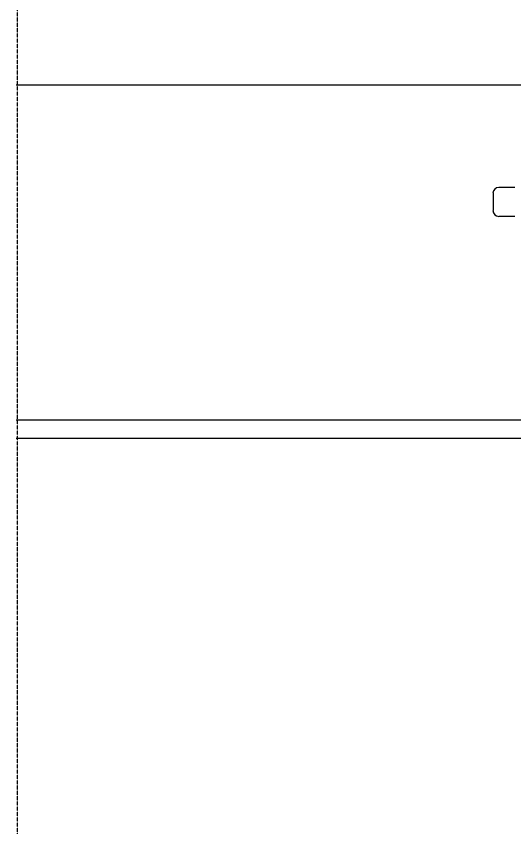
# Model space of a CAD drawing. Extents: x -599358 to 2865263, y -1062760 to 486533.
# Drawn here: x 1038335 to 1039415, y -674057 to -672300 of the extents above; entities that cross this region are included whole.
import ezdxf

# ---------------------------------------------------------------- set-up
doc = ezdxf.new("R2010")
doc.units = 0
doc.linetypes.add('DASH', pattern=[0.35, 0.25, -0.1])
for name, color, linetype in [('A-LIN-V', 9, 'Continuous'), ('EWHS5T6M-3', 7, 'Continuous'), ('FHSGH10105-主梁-04', 7, 'Continuous'), ('FHSGH10105-主梁-06', 7, 'Continuous')]:
    doc.layers.add(name, color=color, linetype=linetype)

# ---------------------------------------------------------------- blocks, each defined once
blk = doc.blocks.new('55555555rrrrrr-M')
at = {"color": 2, "linetype": 'DASH'}
blk.add_line((1519725.4, 569227.5), (1519725.4, 578992.5), dxfattribs=at)
at = {"layer": 'EWHS5T6M-3', "color": 2, "linetype": 'Continuous'}
for p, q in [((1520755.7, 577687.8), (1520755.7, 577650.1)), ((1520755.7, 577687.8), (1520755.7, 577650.1)), ((1520802.8, 577700.3), (1520768.2, 577700.3)), ((1520802.8, 577700.3), (1520768.2, 577700.3)), ((1520802.8, 577637.5), (1520768.2, 577637.5)), ((1520802.8, 577637.5), (1520768.2, 577637.5))]:
    blk.add_line(p, q, dxfattribs=at)
for centre, start, end in [((1520768.2, 577687.8), 90, 180), ((1520768.2, 577687.8), 90, 180), ((1520768.2, 577650.1), 180, 270), ((1520768.2, 577650.1), 180, 270)]:
    blk.add_arc(centre, 12.6, start, end, dxfattribs=at)
at = {"layer": 'FHSGH10105-主梁-04', "color": 2, "linetype": 'Continuous'}
blk.add_line((1519722.9, 577922.5), (1525911.1, 577922.5), dxfattribs=at)
at = {"layer": 'FHSGH10105-主梁-06', "color": 2, "linetype": 'Continuous'}
for p, q in [((1519722.9, 577196.8), (1525666.4, 577196.8)), ((1519722.9, 577157.5), (1525659.7, 577157.5))]:
    blk.add_line(p, q, dxfattribs=at)

msp = doc.modelspace()

# ---------------------------------------------------------------- block references
at = {"layer": 'A-LIN-V'}
msp.add_blockref('55555555rrrrrr-M', (-481388, -1250370.7), dxfattribs=at)

doc.saveas('drawing.dxf')
